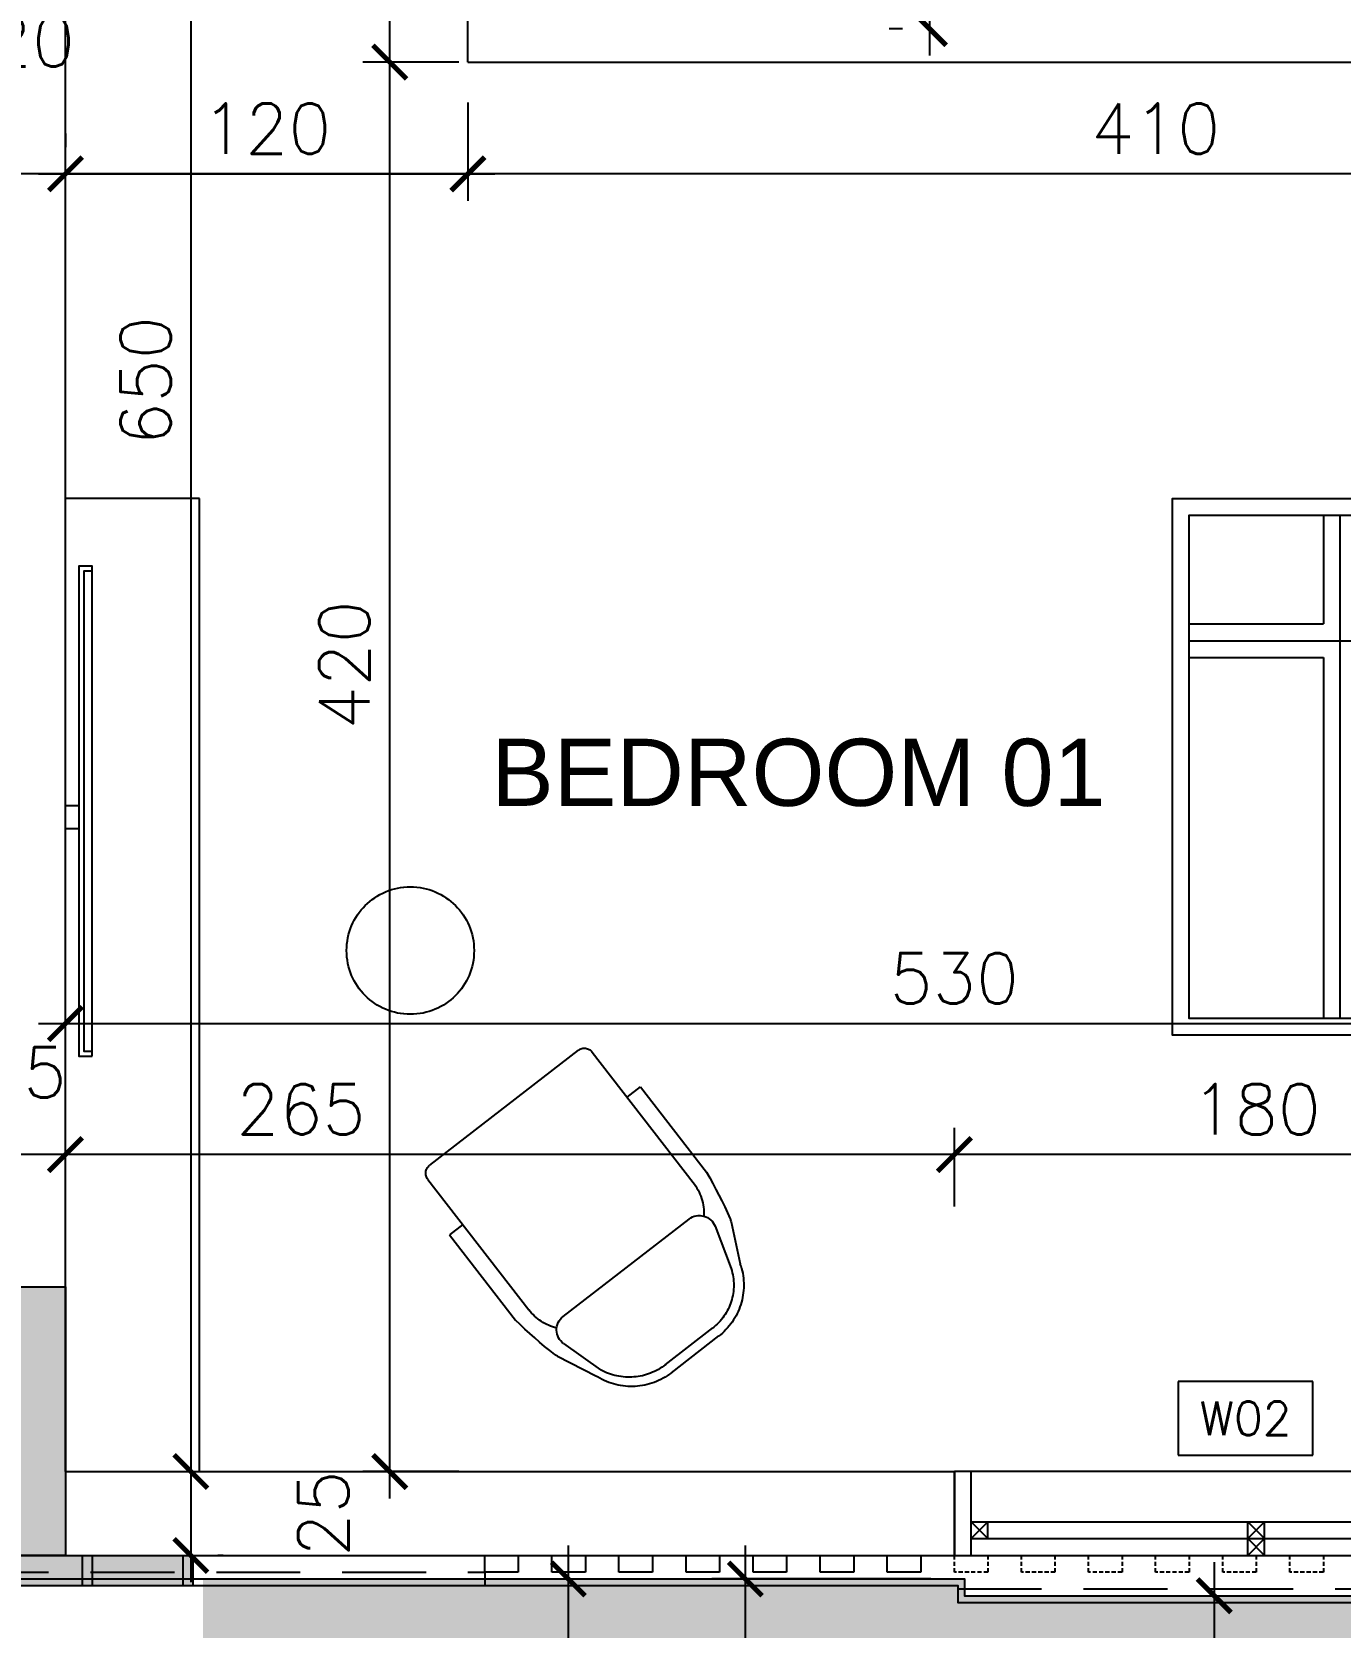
# Model space of a CAD drawing. Header units: centimetres. Extents: x -10658 to 14823, y -5448 to 3597.
# Drawn here: x -868 to -478, y 778.6 to 1254 of the extents above; entities that cross this region are included whole.
import ezdxf
from ezdxf.xclip import XClip

# ---------------------------------------------------------------- set-up
doc = ezdxf.new("R2010")
doc.units = ezdxf.units.CM
doc.header["$LTSCALE"] = 100
doc.header["$MEASUREMENT"] = 0
doc.header["$XCLIPFRAME"] = 0
doc.header["$PDMODE"] = 35
doc.linetypes.add('A0-01 FLOOR PLANS$0$HIDDEN', pattern=[0.375, 0.25, -0.125])
for name, color, linetype in [('A0-01 FLOOR PLANS$0$DIM IN', 1, 'Continuous'), ('A0-01 FLOOR PLANS$0$FURNITURE', 111, 'Continuous'), ('A0-01 FLOOR PLANS$0$HATCH', 8, 'Continuous'), ('A0-01 FLOOR PLANS$0$HIDDEN', 8, 'A0-01 FLOOR PLANS$0$HIDDEN'), ('A0-01 FLOOR PLANS$0$HIDDEN -03', 8, 'A0-01 FLOOR PLANS$0$HIDDEN'), ('A0-01 FLOOR PLANS$0$STAIRS', 4, 'Continuous'), ('A0-01 FLOOR PLANS$0$TEXT', 3, 'Continuous'), ('A0-01 FLOOR PLANS$0$TEXT-SCHED', 3, 'Continuous'), ('A0-01 FLOOR PLANS$0$TILE', 252, 'Continuous'), ('A0-01 FLOOR PLANS$0$WALL-01', 7, 'Continuous'), ('A0-01 FLOOR PLANS$0$WINDOW', 1, 'Continuous'), ('DIM IN', 1, 'Continuous'), ('SOURROUNDING$0$KERBSTONE', 11, 'Continuous'), ('XREF GF COL$0$COLUMN', 6, 'Continuous'), ('XREF GF COL$0$COLUMN HATCH', 201, 'Continuous')]:
    doc.layers.add(name, color=color, linetype=linetype)
doc.styles.add('A0-01 FLOOR PLANS$0$22', font='romans.shx')
doc.styles.add('A0-01 FLOOR PLANS$0$A0-01 GROUND FLOOR PLAN - For Entry modification$0$ROMANS', font='romans')
doc.styles.add('A0-01 FLOOR PLANS$0$ART-PS-1', font='arial.ttf', dxfattribs={"height": 20})
doc.styles.add('ROMANS', font='romans')
doc.dimstyles.new('A0-01 FLOOR PLANS$0$100', dxfattribs={"dimtxt": 15, "dimasz": 10, "dimexe": 8, "dimexo": 12, "dimgap": 6, "dimtad": 1, "dimdec": 0, "dimzin": 0, "dimdsep": 46, "dimtxsty": 'A0-01 FLOOR PLANS$0$22', "dimblk": 'A0-01 FLOOR PLANS$0$_ARCHTICK', "dimcen": 30, "dimdle": 8, "dimclrd": 1, "dimclre": 1, "dimclrt": 2, "dimadec": 0, "dimazin": 0, "dimtfac": 1, "dimtdec": 0, "dimtmove": 2, "dimatfit": 3, "dimldrblk": 'A0-01 FLOOR PLANS$0$_OBLIQUE', "dimfxl": 100, "dimtolj": 1, "dimtzin": 0, "dimarcsym": 0})
doc.dimstyles.new('A0-01 FLOOR PLANS$0$A0-01 GROUND FLOOR PLAN - For Entry modification$0$text', dxfattribs={"dimtxt": 18, "dimasz": 10, "dimexe": 10, "dimexo": 10, "dimgap": -6, "dimtad": 1, "dimtih": 1, "dimtoh": 1, "dimdec": 0, "dimdsep": 46, "dimtxsty": 'A0-01 FLOOR PLANS$0$A0-01 GROUND FLOOR PLAN - For Entry modification$0$ROMANS', "dimblk1": 'A0-01 FLOOR PLANS$0$A0-01 GROUND FLOOR PLAN - For Entry modification$0$_ARCHTICK', "dimblk2": 'A0-01 FLOOR PLANS$0$A0-01 GROUND FLOOR PLAN - For Entry modification$0$_ARCHTICK', "dimsah": 1, "dimcen": 25, "dimdle": 10, "dimse1": 1, "dimse2": 1, "dimsd1": 1, "dimsd2": 1, "dimclrd": 1, "dimclre": 1, "dimclrt": 2, "dimadec": 0, "dimazin": 0, "dimtfac": 1, "dimtdec": 0, "dimtmove": 2, "dimatfit": 3, "dimldrblk": 'A0-01 FLOOR PLANS$0$A0-01 GROUND FLOOR PLAN - For Entry modification$0$_ARCHTICK', "dimfxl": 1, "dimtolj": 1, "dimtzin": 0, "dimarcsym": 0})
doc.dimstyles.new('AS-17-100', dxfattribs={"dimtxt": 17, "dimasz": 10, "dimexe": 10, "dimexo": 10, "dimgap": 6, "dimtad": 1, "dimtoh": 1, "dimdec": 0, "dimdsep": 46, "dimtxsty": 'ROMANS', "dimblk1": 'ARCHTICK', "dimblk2": 'ARCHTICK', "dimsah": 1, "dimcen": 25, "dimdle": 10, "dimclrd": 1, "dimclre": 1, "dimclrt": 2, "dimadec": 0, "dimazin": 0, "dimtfac": 1, "dimtdec": 0, "dimtofl": 0, "dimtmove": 2, "dimatfit": 3, "dimldrblk": 'ARCHTICK', "dimfxl": 1, "dimtolj": 1, "dimtzin": 0, "dimarcsym": 0})

# ---------------------------------------------------------------- blocks, each defined once
blk = doc.blocks.new('_ARCHTICK')
at = {"color": 0, "linetype": 'ByBlock', "const_width": 0.15}
blk.add_lwpolyline([(-0.5, -0.5), (0.5, 0.5)], dxfattribs=at)
blk = doc.blocks.new('*D54')
at = {"layer": 'Defpoints', "color": 0, "transparency": 16777216}
for p in [(-590, 788), (-700.64, 0), (-515.54, 0)]:
    blk.add_point(p, dxfattribs=at)
at = {"layer": 'DIM IN', "color": 1, "lineweight": -2, "transparency": 16777216}
for p, q in [((-515.54, 798), (-515.54, -10)), ((-580, 788), (-505.54, 788)), ((-690.64, 0), (-505.54, 0))]:
    blk.add_line(p, q, dxfattribs=at)
at = {"layer": 'DIM IN', "color": 1, "lineweight": -2, "transparency": 16777216, "xscale": 10, "yscale": 10, "zscale": 10}
for p, rotation in [((-515.54, 788), 90), ((-515.54, 0), 270)]:
    blk.add_blockref('_ARCHTICK', p, dxfattribs=dict(at, rotation=rotation))
at = {"layer": 'DIM IN', "color": 2, "transparency": 16777216, "insert": (-525.54, 394), "char_height": 16, "attachment_point": 5, "rotation": 90, "style": 'ROMANS'}
blk.add_mtext('\\A1;788', dxfattribs=at)
blk = doc.blocks.new('*D58')
at = {"layer": 'Defpoints', "color": 0, "transparency": 16777216}
for p in [(-713.19, 793), (-713.19, 668), (-708.09, 668)]:
    blk.add_point(p, dxfattribs=at)
at = {"layer": 'DIM IN', "color": 1, "lineweight": -2, "transparency": 16777216}
for p, q in [((-708.09, 803), (-708.09, 658)), ((-703.19, 793), (-698.09, 793)), ((-703.19, 668), (-698.09, 668))]:
    blk.add_line(p, q, dxfattribs=at)
at = {"layer": 'DIM IN', "color": 1, "lineweight": -2, "transparency": 16777216, "xscale": 10, "yscale": 10, "zscale": 10}
for p, rotation in [((-708.09, 793), 90), ((-708.09, 668), 270)]:
    blk.add_blockref('_ARCHTICK', p, dxfattribs=dict(at, rotation=rotation))
at = {"layer": 'DIM IN', "color": 2, "transparency": 16777216, "insert": (-718.09, 730.5), "char_height": 16, "attachment_point": 5, "rotation": 90, "style": 'ROMANS'}
blk.add_mtext('\\A1;125', dxfattribs=at)
blk = doc.blocks.new('*D71')
at = {"layer": 'Defpoints', "color": 0, "transparency": 16777216}
for p in [(-590, 793), (-655.32, 0), (-598.09, 0)]:
    blk.add_point(p, dxfattribs=at)
at = {"layer": 'DIM IN', "color": 1, "lineweight": -2, "transparency": 16777216}
for p, q in [((-655.32, 803), (-655.32, -10)), ((-600, 793), (-665.32, 793)), ((-608.09, 0), (-665.32, 0))]:
    blk.add_line(p, q, dxfattribs=at)
at = {"layer": 'DIM IN', "color": 1, "lineweight": -2, "transparency": 16777216, "xscale": 10, "yscale": 10, "zscale": 10}
for p, rotation in [((-655.32, 793), 90), ((-655.32, 0), 270)]:
    blk.add_blockref('_ARCHTICK', p, dxfattribs=dict(at, rotation=rotation))
at = {"layer": 'DIM IN', "color": 2, "transparency": 16777216, "insert": (-665.32, 396.5), "char_height": 16, "attachment_point": 5, "rotation": 90, "style": 'ROMANS'}
blk.add_mtext('\\A1;793', dxfattribs=at)
blk = doc.blocks.new('SOURROUNDING')
at = {"layer": 'SOURROUNDING$0$KERBSTONE', "lineweight": 13}
h = blk.add_hatch(dxfattribs=at)
h.set_pattern_fill('AR-HBONE', color=252, scale=5, angle=90)
h.paths.add_polyline_path([(-175, 1001.39), (-180.24, 999.4), (-175, 1003.26), (-175, 1910.07), (-189.19, 1904.68), (-175, 1915.15), (-175, 1965.25), (-177.79, 1965.57), (-175, 1966.16), (-175, 2515.31), (-190.95, 2509.26), (-175, 2521.02), (-175, 2569.63), (-179.55, 2570.15), (-175, 2571.11), (-175, 2808), (-890, 2808), (-890, 3028), (-1810, 3028), (-1810, 2511.19), (-1925, 2511.19), (-1925, 1979.72), (-1810, 1979.72), (-1810, 775), (-3028, 775), (-3028, 650), (-2728, 650), (-2448, 650), (-2428, 650), (-1382.07, 650), (-1382.07, 25), (-1257.59, 25), (-1257.07, 25), (-857.07, 25), (-732.07, 25), (-732.07, 668), (-175, 668)])
h.paths.add_polyline_path([(-1685, 828), (-1685, 2129.72), (-1770, 2129.72), (-1770, 2361.19), (-1685, 2361.19), (-1685, 2748), (-1220, 2748), (-1220, 2683), (-890, 2683), (-300, 2683), (-300, 788), (-590, 788), (-590, 793), (-817, 793), (-817, 713), (-1286.12, 713), (-1287.5, 828)], flags=16)
h.paths.add_polyline_path([(-1798.23, 1621.66), (-1726.11, 1621.66), (-1726.11, 1641.16), (-1798.23, 1641.16)], flags=16)
h.paths.add_polyline_path([(-1563.97, 2964.65), (-999.2, 2964.65), (-999.2, 3018.34), (-1563.97, 3018.34)], flags=16)
at = {"color": 6}
blk.add_lwpolyline([(-300, 2683), (-890, 2683), (-890, 2683), (-1220, 2683), (-1220, 2748), (-1685, 2748), (-1685, 828), (-890, 828), (-890, 793), (-590, 793), (-590, 788), (-300, 788)], close=True, dxfattribs=at)
blk = doc.blocks.new('XREF GF COL')
at = {"layer": 'XREF GF COL$0$COLUMN HATCH'}
blk.add_hatch(color=256, dxfattribs=at).paths.add_polyline_path([(-11269.7, 843), (-11294.7, 843), (-11294.7, 763), (-11269.7, 763)])
at = {"layer": 'XREF GF COL$0$COLUMN'}
blk.add_lwpolyline([(-11294.7, 843), (-11269.7, 843), (-11269.7, 763), (-11294.7, 763)], close=True, dxfattribs=at)
blk = doc.blocks.new('A0-01 FLOOR PLANS$0$Fur_Bed_200x160_01')
for p, q in [((-68.91, -3.34), (-58.12, -11.81)), ((-68.91, -3.34), (-62.83, -12.93)), ((-4.67, -3.34), (-17.88, -10.68)), ((-4.67, -3.34), (-11.07, -13.05)), ((4.67, -3.34), (11.07, -13.05)), ((4.67, -3.34), (17.88, -10.68)), ((68.91, -3.34), (58.12, -11.81)), ((68.91, -3.34), (62.83, -12.93)), ((-71.79, -42.65), (-65.95, -35.73)), ((-71.79, -42.65), (-61.28, -36.25)), ((-4.67, -42.65), (-18.75, -34.35)), ((4.67, -42.65), (18.75, -34.35)), ((71.79, -42.65), (61.28, -36.25)), ((71.79, -42.65), (65.95, -35.73)), ((75, -54.06), (32.12, -54.06)), ((32.59, -145), (32.59, -54.06)), ((37.59, -195), (37.59, -54.06)), ((42.59, -145), (42.59, -54.06)), ((32.59, -145), (-75, -145)), ((75, -145), (42.59, -145)), ((-75, -150), (75, -150)), ((32.59, -155), (-75, -155)), ((32.59, -195), (32.59, -155)), ((75, -155), (42.59, -155)), ((42.59, -195), (42.59, -155))]:
    blk.add_line(p, q)
blk.add_lwpolyline([(-80, 0), (-80, -200), (80, -200), (80, 0)], close=True)
blk.add_lwpolyline([(-75, 0), (-75, -195), (75, -195), (75, 0)])
for points in [[(-71.79, -42.65, 0.175461), (-68.91, -3.34)], [(-68.91, -3.34, 0.059544), (-4.67, -3.34)], [(-4.67, -42.65, -0.248743), (-4.67, -3.34)], [(68.91, -3.34, -0.059544), (4.67, -3.34)], [(4.67, -42.65, 0.248743), (4.67, -3.34)], [(71.79, -42.65, -0.175461), (68.91, -3.34)], [(-71.79, -42.65, -0.069628), (-4.67, -42.65)], [(71.79, -42.65, 0.069628), (4.67, -42.65)], [(75, -49.06), (31.73, -49.06, 0.27978), (-43.93, -109.32, 0.210515), (-75, -70.38)]]:
    blk.add_lwpolyline(points, format="xyb")
for centre, radius, start, end in [((44.13, -388.98), 340.14, 92.0894, 110.5014), ((46.89, -148.7), 95.79, 98.8752, 160.4252), ((-122.14, -145.92), 84.06, 20.4105, 55.8901)]:
    blk.add_arc(centre, radius, start, end)
blk = doc.blocks.new('A0-01 FLOOR PLANS$0$A$C09b082d8')
at = {"layer": 'A0-01 FLOOR PLANS$0$FURNITURE'}
blk.add_lwpolyline([(71.23, 8), (-74.77, 8), (-74.77, 4), (71.23, 4)], close=True, dxfattribs=at)
for points in [[(-73.27, 8), (-73.27, 5.5), (69.73, 5.5), (69.73, 8)], [(3.5, 4), (3.5, 0), (-3.5, 0), (-3.5, 4)]]:
    blk.add_lwpolyline(points, dxfattribs=at)
blk = doc.blocks.new('A0-01 FLOOR PLANS$0$Fur_ArmChair_93x72_01')
for p, q in [((-8.87, 0), (9.06, 0.01)), ((-8.87, -3), (9.06, -2.99)), ((-32.72, -24.67), (-27.25, -13.09)), ((-28.95, -26.54), (-25.04, -13.64)), ((28.14, -26.54), (24.23, -13.64)), ((32.72, -24.66), (27.25, -13.08)), ((-24.16, -33), (23.35, -32.99)), ((-36, -73), (-36, -40.86)), ((-31, -90), (-31, -40.86)), ((31, -89.99), (31, -40.85)), ((36, -72.99), (36, -40.85)), ((-31, -73), (-36, -73)), ((31, -72.99), (36, -72.99)), ((28, -92.99), (-28, -93))]:
    blk.add_line(p, q)
for centre, radius, start, end in [((-8.97, -19.28), 19.28, 89.7223, 159.3789), ((8.97, -19.27), 19.28, 20.6212, 90.2777), ((-8.87, -20.59), 17.6, 89.3962, 156.7447), ((8.97, -19.25), 16.26, 20.1763, 90.3363), ((-31.77, -10.96), 5, 334.7019, 342.1666), ((31.77, -10.95), 5, 197.8334, 205.2981), ((98.01, -58.86), 135.21, 165.7449, 172.3494), ((-28.2, -26.8), 5, 154.7019, 165.7488), ((-24.16, -28), 5, 163.0927, 269.9745), ((23.35, -27.99), 5, 270, 16.8584), ((28.2, -26.8), 5, 14.2512, 25.2981), ((-98.01, -58.85), 135.22, 7.6506, 14.2512), ((-16, -40.86), 15, 141.4228, 180), ((15.57, -40.92), 15.43, 0.2537, 40.1308), ((-28, -90), 3, 180, 270), ((28, -89.99), 3, 270, 0)]:
    blk.add_arc(centre, radius, start, end)
blk = doc.blocks.new('*D338')
at = {"layer": 'A0-01 FLOOR PLANS$0$TEXT-SCHED', "color": 1, "lineweight": -2, "transparency": 16777216}
for p, q in [((-588.15, 814.88), (-628.24, 814.88)), ((-628.24, 814.88), (-628.24, 792.88)), ((-588.15, 792.88), (-588.15, 814.88)), ((-628.24, 792.88), (-588.15, 792.88))]:
    blk.add_line(p, q, dxfattribs=at)
at = {"layer": 'Defpoints', "color": 0, "transparency": 16777216}
blk.add_point((-608.2, 803.88), dxfattribs=at)
blk.add_point((-608.2, 803.88), dxfattribs=at)
blk.add_point((-608.2, 803.88), dxfattribs=at)
at = {"layer": 'A0-01 FLOOR PLANS$0$TEXT-SCHED', "color": 2, "transparency": 16777216, "insert": (-608.2, 803.88), "char_height": 8, "width": 47.1429, "attachment_point": 5, "style": 'A0-01 FLOOR PLANS$0$A0-01 GROUND FLOOR PLAN - For Entry modification$0$ROMANS'}
blk.add_mtext('\\A1;{\\H1.25x;W02}', dxfattribs=at)
blk = doc.blocks.new('A0-01 FLOOR PLANS$0$A0-01 GROUND FLOOR PLAN - For Entry modification$0$_ARCHTICK')
at = {"color": 0, "linetype": 'ByBlock', "const_width": 0.15}
blk.add_lwpolyline([(-0.5, -0.5), (0.5, 0.5)], dxfattribs=at)
blk = doc.blocks.new('A0-01 FLOOR PLANS$0$_ARCHTICK')
at = {"color": 0, "linetype": 'ByBlock', "const_width": 0.15}
blk.add_lwpolyline([(-0.5, -0.5), (0.5, 0.5)], dxfattribs=at)
blk = doc.blocks.new('*D355')
at = {"layer": 'A0-01 FLOOR PLANS$0$DIM IN', "color": 1, "lineweight": -2, "transparency": 16777216}
for p, q in [((-960, 891.94), (-960, 929.48)), ((-430, 891.94), (-430, 929.48)), ((-968, 921.48), (-422, 921.48))]:
    blk.add_line(p, q, dxfattribs=at)
at = {"layer": 'Defpoints', "color": 0, "transparency": 16777216}
for p in [(-430, 921.48), (-960, 879.94), (-430, 879.94)]:
    blk.add_point(p, dxfattribs=at)
at = {"layer": 'A0-01 FLOOR PLANS$0$DIM IN', "color": 1, "lineweight": -2, "transparency": 16777216, "xscale": 10, "yscale": 10, "zscale": 10, "rotation": 180}
blk.add_blockref('A0-01 FLOOR PLANS$0$_ARCHTICK', (-960, 921.48), dxfattribs=at)
at = {"layer": 'A0-01 FLOOR PLANS$0$DIM IN', "color": 1, "lineweight": -2, "transparency": 16777216, "xscale": 10, "yscale": 10, "zscale": 10}
blk.add_blockref('A0-01 FLOOR PLANS$0$_ARCHTICK', (-430, 921.48), dxfattribs=at)
at = {"layer": 'A0-01 FLOOR PLANS$0$DIM IN', "color": 2, "transparency": 16777216, "insert": (-695, 934.98), "char_height": 15, "attachment_point": 5, "style": 'A0-01 FLOOR PLANS$0$22'}
blk.add_mtext('\\A1;530', dxfattribs=at)
blk = doc.blocks.new('A0-01 FLOOR PLANS$0$_OBLIQUE')
at = {"color": 0, "linetype": 'ByBlock'}
blk.add_line((-0.5, -0.5), (0.5, 0.5), dxfattribs=at)
blk = doc.blocks.new('*D356')
at = {"layer": 'A0-01 FLOOR PLANS$0$DIM IN', "color": 1, "lineweight": -2, "transparency": 16777216}
for p, q in [((-863.32, 780), (-863.32, 1216)), ((-842.76, 1208), (-871.32, 1208)), ((-842.76, 788), (-871.32, 788))]:
    blk.add_line(p, q, dxfattribs=at)
at = {"layer": 'Defpoints', "color": 0, "transparency": 16777216}
for p in [(-863.32, 1208), (-830.76, 1208), (-830.76, 788)]:
    blk.add_point(p, dxfattribs=at)
at = {"layer": 'A0-01 FLOOR PLANS$0$DIM IN', "color": 1, "lineweight": -2, "transparency": 16777216, "xscale": 10, "yscale": 10, "zscale": 10}
for p, rotation in [((-863.32, 1208), 90), ((-863.32, 788), 270)]:
    blk.add_blockref('A0-01 FLOOR PLANS$0$_ARCHTICK', p, dxfattribs=dict(at, rotation=rotation))
at = {"layer": 'A0-01 FLOOR PLANS$0$DIM IN', "color": 2, "transparency": 16777216, "insert": (-876.82, 1028.35), "char_height": 15, "attachment_point": 5, "rotation": 90, "style": 'A0-01 FLOOR PLANS$0$22'}
blk.add_mtext('\\A1;420', dxfattribs=at)
blk = doc.blocks.new('*D357')
at = {"layer": 'A0-01 FLOOR PLANS$0$DIM IN', "color": 1, "lineweight": -2, "transparency": 16777216}
for p, q in [((-840, 1196), (-840, 1166.7)), ((-430, 1196), (-430, 1166.7)), ((-422, 1174.7), (-848, 1174.7))]:
    blk.add_line(p, q, dxfattribs=at)
at = {"layer": 'Defpoints', "color": 0, "transparency": 16777216}
for p in [(-840, 1208), (-430, 1208), (-840, 1174.7)]:
    blk.add_point(p, dxfattribs=at)
at = {"layer": 'A0-01 FLOOR PLANS$0$DIM IN', "color": 1, "lineweight": -2, "transparency": 16777216, "xscale": 10, "yscale": 10, "zscale": 10, "rotation": 180}
blk.add_blockref('A0-01 FLOOR PLANS$0$_ARCHTICK', (-840, 1174.7), dxfattribs=at)
at = {"layer": 'A0-01 FLOOR PLANS$0$DIM IN', "color": 1, "lineweight": -2, "transparency": 16777216, "xscale": 10, "yscale": 10, "zscale": 10}
blk.add_blockref('A0-01 FLOOR PLANS$0$_ARCHTICK', (-430, 1174.7), dxfattribs=at)
at = {"layer": 'A0-01 FLOOR PLANS$0$DIM IN', "color": 2, "transparency": 16777216, "insert": (-635, 1188.2), "char_height": 15, "attachment_point": 5, "style": 'A0-01 FLOOR PLANS$0$22'}
blk.add_mtext('\\A1;410', dxfattribs=at)
blk = doc.blocks.new('*D358')
at = {"layer": 'A0-01 FLOOR PLANS$0$DIM IN', "color": 1, "lineweight": -2, "transparency": 16777216}
for p, q in [((-840, 1196), (-840, 1166.7)), ((-960, 1186.7), (-960, 1182.7)), ((-832, 1174.7), (-968, 1174.7))]:
    blk.add_line(p, q, dxfattribs=at)
at = {"layer": 'Defpoints', "color": 0, "transparency": 16777216}
for p in [(-840, 1208), (-960, 1174.7), (-960, 1174.7)]:
    blk.add_point(p, dxfattribs=at)
at = {"layer": 'A0-01 FLOOR PLANS$0$DIM IN', "color": 1, "lineweight": -2, "transparency": 16777216, "xscale": 10, "yscale": 10, "zscale": 10, "rotation": 180}
blk.add_blockref('A0-01 FLOOR PLANS$0$_ARCHTICK', (-960, 1174.7), dxfattribs=at)
at = {"layer": 'A0-01 FLOOR PLANS$0$DIM IN', "color": 1, "lineweight": -2, "transparency": 16777216, "xscale": 10, "yscale": 10, "zscale": 10}
blk.add_blockref('A0-01 FLOOR PLANS$0$_ARCHTICK', (-840, 1174.7), dxfattribs=at)
at = {"layer": 'A0-01 FLOOR PLANS$0$DIM IN', "color": 2, "transparency": 16777216, "insert": (-900, 1188.2), "char_height": 15, "attachment_point": 5, "style": 'A0-01 FLOOR PLANS$0$22'}
blk.add_mtext('\\A1;120', dxfattribs=at)
blk = doc.blocks.new('*D302')
at = {"layer": 'A0-01 FLOOR PLANS$0$DIM IN', "color": 1, "lineweight": -2, "transparency": 16777216}
for p, q in [((-840, 1196), (-840, 1166.7)), ((-960, 1186.7), (-960, 1182.7)), ((-968, 1174.7), (-832, 1174.7))]:
    blk.add_line(p, q, dxfattribs=at)
at = {"layer": 'Defpoints', "color": 0, "transparency": 16777216}
for p in [(-840, 1208), (-960, 1174.7), (-840, 1174.7)]:
    blk.add_point(p, dxfattribs=at)
at = {"layer": 'A0-01 FLOOR PLANS$0$DIM IN', "color": 1, "lineweight": -2, "transparency": 16777216, "xscale": 10, "yscale": 10, "zscale": 10, "rotation": 180}
blk.add_blockref('A0-01 FLOOR PLANS$0$_ARCHTICK', (-960, 1174.7), dxfattribs=at)
at = {"layer": 'A0-01 FLOOR PLANS$0$DIM IN', "color": 1, "lineweight": -2, "transparency": 16777216, "xscale": 10, "yscale": 10, "zscale": 10}
blk.add_blockref('A0-01 FLOOR PLANS$0$_ARCHTICK', (-840, 1174.7), dxfattribs=at)
at = {"layer": 'A0-01 FLOOR PLANS$0$DIM IN', "color": 2, "transparency": 16777216, "insert": (-900, 1188.2), "char_height": 15, "attachment_point": 5, "style": 'A0-01 FLOOR PLANS$0$22'}
blk.add_mtext('\\A1;120', dxfattribs=at)
blk = doc.blocks.new('*D303')
at = {"layer": 'A0-01 FLOOR PLANS$0$DIM IN', "color": 1, "lineweight": -2, "transparency": 16777216}
for p, q in [((-863.32, 1200), (-863.32, 1286)), ((-852, 1278), (-871.32, 1278)), ((-852, 1208), (-871.32, 1208))]:
    blk.add_line(p, q, dxfattribs=at)
at = {"layer": 'Defpoints', "color": 0, "transparency": 16777216}
for p in [(-863.32, 1278), (-840, 1278), (-840, 1208)]:
    blk.add_point(p, dxfattribs=at)
at = {"layer": 'A0-01 FLOOR PLANS$0$DIM IN', "color": 1, "lineweight": -2, "transparency": 16777216, "xscale": 10, "yscale": 10, "zscale": 10}
for p, rotation in [((-863.32, 1278), 90), ((-863.32, 1208), 270)]:
    blk.add_blockref('A0-01 FLOOR PLANS$0$_ARCHTICK', p, dxfattribs=dict(at, rotation=rotation))
at = {"layer": 'A0-01 FLOOR PLANS$0$DIM IN', "color": 2, "transparency": 16777216, "insert": (-876.82, 1243), "char_height": 15, "attachment_point": 5, "rotation": 90, "style": 'A0-01 FLOOR PLANS$0$22'}
blk.add_mtext('\\A1;70', dxfattribs=at)
blk = doc.blocks.new('*D308')
at = {"layer": 'A0-01 FLOOR PLANS$0$DIM IN', "color": 1, "lineweight": -2, "transparency": 16777216}
for p, q in [((-702.45, 1286), (-702.45, 1210)), ((-714.45, 1278), (-710.45, 1278)), ((-714.45, 1218), (-710.45, 1218))]:
    blk.add_line(p, q, dxfattribs=at)
at = {"layer": 'Defpoints', "color": 0, "transparency": 16777216}
for p in [(-702.45, 1278), (-702.45, 1218), (-702.45, 1218)]:
    blk.add_point(p, dxfattribs=at)
at = {"layer": 'A0-01 FLOOR PLANS$0$DIM IN', "color": 1, "lineweight": -2, "transparency": 16777216, "xscale": 10, "yscale": 10, "zscale": 10}
for p, rotation in [((-702.45, 1278), 90), ((-702.45, 1218), 270)]:
    blk.add_blockref('A0-01 FLOOR PLANS$0$_ARCHTICK', p, dxfattribs=dict(at, rotation=rotation))
at = {"layer": 'A0-01 FLOOR PLANS$0$DIM IN', "color": 2, "transparency": 16777216, "insert": (-715.95, 1248), "char_height": 15, "attachment_point": 5, "rotation": 90, "style": 'A0-01 FLOOR PLANS$0$22'}
blk.add_mtext('\\A1;60', dxfattribs=at)
blk = doc.blocks.new('A0-01 FLOOR PLANS$0$ALW02')
at = {"layer": 'A0-01 FLOOR PLANS$0$WINDOW'}
for p, q in [((-520, 788), (-690, 788)), ((-690, 773), (-520, 773)), ((-690, 768), (-690, 773)), ((-690, 773), (-685, 768)), ((-690, 768), (-685, 773)), ((-685, 768), (-685, 773)), ((-607.5, 768), (-607.5, 773)), ((-607.5, 773), (-602.5, 768)), ((-607.5, 768), (-602.5, 773)), ((-602.5, 768), (-602.5, 773)), ((-690, 768), (-520, 768)), ((-607.5, 763), (-607.5, 768)), ((-602.5, 768), (-607.5, 763)), ((-602.5, 763), (-607.5, 768)), ((-602.5, 763), (-602.5, 768)), ((-525, 763), (-525, 768)), ((-525, 768), (-520, 763)), ((-525, 763), (-520, 768)), ((-520, 763), (-520, 768)), ((-690, 763), (-520, 763))]:
    blk.add_line(p, q, dxfattribs=at)
for points in [[(-690, 763), (-690, 788), (-695, 788), (-695, 763)], [(-515, 763), (-515, 788), (-520, 788), (-520, 763)]]:
    blk.add_lwpolyline(points, close=True, dxfattribs=at)
blk = doc.blocks.new('A0-01 FLOOR PLANS$0$OUTDOOR')
at = {"layer": 'A0-01 FLOOR PLANS$0$STAIRS', "color": 8, "linetype": 'A0-01 FLOOR PLANS$0$HIDDEN'}
for p, q in [((-955, 763), (-955, 711)), ((-925, 763), (-925, 681))]:
    blk.add_line(p, q, dxfattribs=at)
at = {"layer": 'A0-01 FLOOR PLANS$0$STAIRS'}
for p, q in [((-952, 763), (-952, 708)), ((-922, 763), (-922, 678))]:
    blk.add_line(p, q, dxfattribs=at)
blk = doc.blocks.new('*D408')
at = {"layer": 'A0-01 FLOOR PLANS$0$DIM IN', "color": 1, "lineweight": -2, "transparency": 16777216}
for p, q in [((-695, 866.96), (-695, 890.46)), ((-515, 866.96), (-515, 890.46)), ((-507, 882.46), (-703, 882.46))]:
    blk.add_line(p, q, dxfattribs=at)
at = {"layer": 'Defpoints', "color": 0, "transparency": 16777216}
for p in [(-695, 882.46), (-695, 854.96), (-515, 854.96)]:
    blk.add_point(p, dxfattribs=at)
at = {"layer": 'A0-01 FLOOR PLANS$0$DIM IN', "color": 1, "lineweight": -2, "transparency": 16777216, "xscale": 10, "yscale": 10, "zscale": 10, "rotation": 180}
blk.add_blockref('A0-01 FLOOR PLANS$0$_ARCHTICK', (-695, 882.46), dxfattribs=at)
at = {"layer": 'A0-01 FLOOR PLANS$0$DIM IN', "color": 1, "lineweight": -2, "transparency": 16777216, "xscale": 10, "yscale": 10, "zscale": 10}
blk.add_blockref('A0-01 FLOOR PLANS$0$_ARCHTICK', (-515, 882.46), dxfattribs=at)
at = {"layer": 'A0-01 FLOOR PLANS$0$DIM IN', "color": 2, "transparency": 16777216, "insert": (-605, 895.96), "char_height": 15, "attachment_point": 5, "style": 'A0-01 FLOOR PLANS$0$22'}
blk.add_mtext('\\A1;180', dxfattribs=at)
blk = doc.blocks.new('*D409')
at = {"layer": 'A0-01 FLOOR PLANS$0$DIM IN', "color": 1, "lineweight": -2, "transparency": 16777216}
for p, q in [((-960, 866.96), (-960, 890.46)), ((-695, 866.96), (-695, 890.46)), ((-687, 882.46), (-968, 882.46))]:
    blk.add_line(p, q, dxfattribs=at)
at = {"layer": 'Defpoints', "color": 0, "transparency": 16777216}
for p in [(-960, 882.46), (-960, 854.96), (-695, 854.96)]:
    blk.add_point(p, dxfattribs=at)
at = {"layer": 'A0-01 FLOOR PLANS$0$DIM IN', "color": 1, "lineweight": -2, "transparency": 16777216, "xscale": 10, "yscale": 10, "zscale": 10, "rotation": 180}
blk.add_blockref('A0-01 FLOOR PLANS$0$_ARCHTICK', (-960, 882.46), dxfattribs=at)
at = {"layer": 'A0-01 FLOOR PLANS$0$DIM IN', "color": 1, "lineweight": -2, "transparency": 16777216, "xscale": 10, "yscale": 10, "zscale": 10}
blk.add_blockref('A0-01 FLOOR PLANS$0$_ARCHTICK', (-695, 882.46), dxfattribs=at)
at = {"layer": 'A0-01 FLOOR PLANS$0$DIM IN', "color": 2, "transparency": 16777216, "insert": (-889.79, 895.96), "char_height": 15, "attachment_point": 5, "style": 'A0-01 FLOOR PLANS$0$22'}
blk.add_mtext('\\A1;265', dxfattribs=at)
blk = doc.blocks.new('*D410')
at = {"layer": 'A0-01 FLOOR PLANS$0$DIM IN', "color": 1, "lineweight": -2, "transparency": 16777216}
for p, q in [((-985, 894.46), (-985, 890.46)), ((-960, 866.96), (-960, 890.46)), ((-952, 882.46), (-993, 882.46))]:
    blk.add_line(p, q, dxfattribs=at)
at = {"layer": 'Defpoints', "color": 0, "transparency": 16777216}
for p in [(-985, 882.46), (-985, 882.46), (-960, 854.96)]:
    blk.add_point(p, dxfattribs=at)
at = {"layer": 'A0-01 FLOOR PLANS$0$DIM IN', "color": 1, "lineweight": -2, "transparency": 16777216, "xscale": 10, "yscale": 10, "zscale": 10, "rotation": 180}
blk.add_blockref('A0-01 FLOOR PLANS$0$_ARCHTICK', (-985, 882.46), dxfattribs=at)
at = {"layer": 'A0-01 FLOOR PLANS$0$DIM IN', "color": 1, "lineweight": -2, "transparency": 16777216, "xscale": 10, "yscale": 10, "zscale": 10}
blk.add_blockref('A0-01 FLOOR PLANS$0$_ARCHTICK', (-960, 882.46), dxfattribs=at)
at = {"layer": 'A0-01 FLOOR PLANS$0$DIM IN', "color": 2, "transparency": 16777216, "insert": (-972.5, 906.96), "char_height": 15, "attachment_point": 5, "style": 'A0-01 FLOOR PLANS$0$22'}
blk.add_mtext('\\A1;25', dxfattribs=at)
blk = doc.blocks.new('*D412')
at = {"layer": 'A0-01 FLOOR PLANS$0$DIM IN', "color": 1, "lineweight": -2, "transparency": 16777216}
for p, q in [((-980, 1186.7), (-980, 1182.7)), ((-960, 1186.7), (-960, 1182.7)), ((-952, 1174.7), (-988, 1174.7))]:
    blk.add_line(p, q, dxfattribs=at)
at = {"layer": 'Defpoints', "color": 0, "transparency": 16777216}
for p in [(-980, 1174.7), (-980, 1174.7), (-960, 1174.7)]:
    blk.add_point(p, dxfattribs=at)
at = {"layer": 'A0-01 FLOOR PLANS$0$DIM IN', "color": 1, "lineweight": -2, "transparency": 16777216, "xscale": 10, "yscale": 10, "zscale": 10, "rotation": 180}
blk.add_blockref('A0-01 FLOOR PLANS$0$_ARCHTICK', (-980, 1174.7), dxfattribs=at)
at = {"layer": 'A0-01 FLOOR PLANS$0$DIM IN', "color": 1, "lineweight": -2, "transparency": 16777216, "xscale": 10, "yscale": 10, "zscale": 10}
blk.add_blockref('A0-01 FLOOR PLANS$0$_ARCHTICK', (-960, 1174.7), dxfattribs=at)
at = {"layer": 'A0-01 FLOOR PLANS$0$DIM IN', "color": 2, "transparency": 16777216, "insert": (-970, 1214.2), "char_height": 15, "attachment_point": 5, "style": 'A0-01 FLOOR PLANS$0$22'}
blk.add_mtext('\\A1;20', dxfattribs=at)
blk = doc.blocks.new('*D428')
at = {"layer": 'A0-01 FLOOR PLANS$0$DIM IN', "color": 1, "lineweight": -2, "transparency": 16777216}
for p, q in [((-922.61, 1446), (-922.61, 780)), ((-943, 1438), (-914.61, 1438)), ((-915.89, 788), (-914.61, 788))]:
    blk.add_line(p, q, dxfattribs=at)
at = {"layer": 'Defpoints', "color": 0, "transparency": 16777216}
for p in [(-955, 1438), (-927.89, 788), (-922.61, 788)]:
    blk.add_point(p, dxfattribs=at)
at = {"layer": 'A0-01 FLOOR PLANS$0$DIM IN', "color": 1, "lineweight": -2, "transparency": 16777216, "xscale": 10, "yscale": 10, "zscale": 10}
for p, rotation in [((-922.61, 1438), 90), ((-922.61, 788), 270)]:
    blk.add_blockref('A0-01 FLOOR PLANS$0$_ARCHTICK', p, dxfattribs=dict(at, rotation=rotation))
at = {"layer": 'A0-01 FLOOR PLANS$0$DIM IN', "color": 2, "transparency": 16777216, "insert": (-936.11, 1113), "char_height": 15, "attachment_point": 5, "rotation": 90, "style": 'A0-01 FLOOR PLANS$0$22'}
blk.add_mtext('\\A1;650', dxfattribs=at)
blk = doc.blocks.new('*D429')
at = {"layer": 'A0-01 FLOOR PLANS$0$DIM IN', "color": 1, "lineweight": -2, "transparency": 16777216}
for p, q in [((-922.61, 796), (-922.61, 755)), ((-915.89, 788), (-914.61, 788)), ((-913, 763), (-914.61, 763))]:
    blk.add_line(p, q, dxfattribs=at)
at = {"layer": 'Defpoints', "color": 0, "transparency": 16777216}
for p in [(-927.89, 788), (-925, 763), (-922.61, 763)]:
    blk.add_point(p, dxfattribs=at)
at = {"layer": 'A0-01 FLOOR PLANS$0$DIM IN', "color": 1, "lineweight": -2, "transparency": 16777216, "xscale": 10, "yscale": 10, "zscale": 10}
for p, rotation in [((-922.61, 788), 90), ((-922.61, 763), 270)]:
    blk.add_blockref('A0-01 FLOOR PLANS$0$_ARCHTICK', p, dxfattribs=dict(at, rotation=rotation))
at = {"layer": 'A0-01 FLOOR PLANS$0$DIM IN', "color": 2, "transparency": 16777216, "insert": (-883.11, 775.5), "char_height": 15, "attachment_point": 5, "rotation": 90, "style": 'A0-01 FLOOR PLANS$0$22'}
blk.add_mtext('\\A1;25', dxfattribs=at)
blk = doc.blocks.new('A0-01 FLOOR PLANS')
at = {"layer": 'A0-01 FLOOR PLANS$0$HATCH'}
h = blk.add_hatch(dxfattribs=at)
h.set_pattern_fill('DOTS', color=8, scale=50)
h.paths.add_polyline_path([(-1391.12, 803), (-985, 803), (-985, 763), (-922, 763), (-922, 678), (-1391.12, 678)])
at = {"layer": 'A0-01 FLOOR PLANS$0$FURNITURE'}
for p, q in [((-920, 1078), (-960, 1078)), ((-920, 788), (-920, 1078))]:
    blk.add_line(p, q, dxfattribs=at)
blk.add_circle((-857.18, 943.25), 19, dxfattribs=at)
at = {"layer": 'A0-01 FLOOR PLANS$0$HIDDEN'}
for points in [[(-835, 763), (-825, 763), (-825, 758), (-835, 758)], [(-815, 763), (-805, 763), (-805, 758), (-815, 758)], [(-795, 763), (-785, 763), (-785, 758), (-795, 758)], [(-775, 763), (-765, 763), (-765, 758), (-775, 758)], [(-755, 763), (-745, 763), (-745, 758), (-755, 758)], [(-735, 763), (-725, 763), (-725, 758), (-735, 758)], [(-715, 763), (-705, 763), (-705, 758), (-715, 758)]]:
    blk.add_lwpolyline(points, close=True, dxfattribs=at)
at = {"layer": 'A0-01 FLOOR PLANS$0$HIDDEN', "color": 8, "linetype": 'A0-01 FLOOR PLANS$0$HIDDEN', "ltscale": 0.05}
for points in [[(-695, 763), (-685, 763), (-685, 758), (-695, 758)], [(-675, 763), (-665, 763), (-665, 758), (-675, 758)], [(-655, 763), (-645, 763), (-645, 758), (-655, 758)], [(-635, 763), (-625, 763), (-625, 758), (-635, 758)], [(-615, 763), (-605, 763), (-605, 758), (-615, 758)], [(-595, 763), (-585, 763), (-585, 758), (-595, 758)]]:
    blk.add_lwpolyline(points, close=True, dxfattribs=at)
at = {"layer": 'A0-01 FLOOR PLANS$0$HIDDEN -03'}
for p, q in [((-990, 758), (-835, 758)), ((-835, 758), (-835, 753)), ((-835, 753), (-400, 753))]:
    blk.add_line(p, q, dxfattribs=at)
at = {"layer": 'A0-01 FLOOR PLANS$0$WALL-01'}
for p, q in [((-960, 788), (-960, 1438)), ((-840, 1208), (-840, 1278)), ((-840, 1208), (-430, 1208)), ((-960, 788), (-695, 788)), ((-695, 763), (-695, 788)), ((-985, 763), (-695, 763))]:
    blk.add_line(p, q, dxfattribs=at)
at = {"layer": 'A0-01 FLOOR PLANS$0$FURNITURE'}
for name, p, xscale, rotation in [('A0-01 FLOOR PLANS$0$Fur_Bed_200x160_01', (-430, 998), -1, 270), ('A0-01 FLOOR PLANS$0$Fur_ArmChair_93x72_01', (-772.34, 822.87), -0.9999999999999958, 217.7577013101007)]:
    blk.add_blockref(name, p, dxfattribs=dict(at, xscale=xscale, rotation=rotation))
at = {"layer": 'A0-01 FLOOR PLANS$0$STAIRS'}
blk.add_blockref('A0-01 FLOOR PLANS$0$OUTDOOR', (0, 0), dxfattribs=at)
at = {"layer": 'A0-01 FLOOR PLANS$0$TILE', "rotation": 270}
blk.add_blockref('A0-01 FLOOR PLANS$0$A$C09b082d8', (-960, 983), dxfattribs=at)
at = {"layer": 'A0-01 FLOOR PLANS$0$WINDOW'}
for name, p in [('XREF GF COL', (10309.7, 0)), ('A0-01 FLOOR PLANS$0$ALW02', (0, 0))]:
    blk.add_blockref(name, p, dxfattribs=at)
at = {"layer": 'A0-01 FLOOR PLANS$0$TEXT', "style": 'A0-01 FLOOR PLANS$0$ART-PS-1'}
blk.add_text('BEDROOM 01', height=20, dxfattribs=at).set_placement((-833.07, 986.36))
at = {"layer": 'A0-01 FLOOR PLANS$0$DIM IN'}
for base, p1, p2, picture, middle in [((-922.61, 788), (-955, 1438), (-927.89, 788), '*D428', (-936.11, 1113)), ((-863.32, 1278), (-840, 1208), (-840, 1278), '*D303', (-876.82, 1243)), ((-702.45, 1218), (-702.45, 1278), (-702.45, 1218), '*D308', (-715.95, 1248)), ((-922.61, 763), (-927.89, 788), (-925, 763), '*D429', (-883.11, 775.5))]:
    dim = blk.add_linear_dim(base=base, p1=p1, p2=p2, angle=90, dimstyle='A0-01 FLOOR PLANS$0$100', override={"dimfxl": 0.075}, dxfattribs=at)
    dim.commit()
    dim.dimension.update_dxf_attribs({"geometry": picture, "text_midpoint": middle})
for base, p1, p2, picture, middle in [((-980, 1174.7), (-960, 1174.7), (-980, 1174.7), '*D412', (-970, 1214.2)), ((-960, 1174.7), (-840, 1208), (-960, 1174.7), '*D358', (-900, 1188.2)), ((-840, 1174.7), (-960, 1174.7), (-840, 1208), '*D302', (-900, 1188.2)), ((-840, 1174.7), (-430, 1208), (-840, 1208), '*D357', (-635, 1188.2)), ((-430, 921.48), (-960, 879.94), (-430, 879.94), '*D355', (-695, 934.98)), ((-985, 882.46), (-960, 854.96), (-985, 882.46), '*D410', (-972.5, 906.96)), ((-695, 882.46), (-515, 854.96), (-695, 854.96), '*D408', (-605, 895.96))]:
    dim = blk.add_linear_dim(base=base, p1=p1, p2=p2, dimstyle='A0-01 FLOOR PLANS$0$100', override={"dimfxl": 0.075}, dxfattribs=at)
    dim.commit()
    dim.dimension.update_dxf_attribs({"geometry": picture, "text_midpoint": middle})
dim = blk.add_linear_dim(base=(-863.32, 1208), p1=(-830.76, 788), p2=(-830.76, 1208), angle=90, dimstyle='A0-01 FLOOR PLANS$0$100', override={"dimfxl": 0.075}, dxfattribs=at)
dim.commit()
dim.dimension.update_dxf_attribs({"geometry": '*D356', "text_midpoint": (-876.82, 1028.35), "dimtype": 128})
dim = blk.add_linear_dim(base=(-960, 882.46), p1=(-695, 854.96), p2=(-960, 854.96), dimstyle='A0-01 FLOOR PLANS$0$100', override={"dimfxl": 0.075}, dxfattribs=at)
dim.commit()
dim.dimension.update_dxf_attribs({"geometry": '*D409', "text_midpoint": (-889.79, 895.96), "dimtype": 128})
at = {"layer": 'A0-01 FLOOR PLANS$0$TEXT-SCHED'}
dim = blk.add_linear_dim(base=(-608.2, 803.88), p1=(-608.2, 803.88), p2=(-608.2, 803.88), text='{\\H1.25x;W02}', dimstyle='A0-01 FLOOR PLANS$0$A0-01 GROUND FLOOR PLAN - For Entry modification$0$text', override={"dimtxt": 8, "dimgap": -6, "dimclrt": 2}, dxfattribs=at)
dim.commit()
dim.dimension.update_dxf_attribs({"geometry": '*D338', "text_midpoint": (-608.2, 803.88), "dimtype": 128})

msp = doc.modelspace()

# ---------------------------------------------------------------- linework, layer by layer
at = {"color": 6}
msp.add_lwpolyline([(-298, 2685), (-892, 2685), (-892, 2682), (-1218, 2682), (-1218, 2750), (-1687, 2750), (-1687, 826), (-892, 826), (-892, 791), (-592, 791), (-592, 786), (-298, 786)], close=True, dxfattribs=at)

# ---------------------------------------------------------------- block references
msp.add_blockref('SOURROUNDING', (0, 0))
ref = msp.add_blockref('A0-01 FLOOR PLANS', (102, 37))
XClip(ref).set_block_clipping_path([(-400, 2648), (-994, 2648), (-994, 2645), (-1320, 2645), (-1320, 2713), (-1789, 2713), (-1789, 789), (-994, 789), (-994, 754), (-694, 754), (-694, 749), (-400, 749)])

# ---------------------------------------------------------------- dimensions: what is measured, and where the dimension line sits
at = {"layer": 'DIM IN'}
for base, p1, p2, picture, middle in [((-708.09, 668), (-713.19, 793), (-713.19, 668), '*D58', (-718.09, 730.5)), ((-655.32, 0), (-590, 793), (-598.09, 0), '*D71', (-665.32, 396.5)), ((-515.54, 0), (-590, 788), (-700.64, 0), '*D54', (-525.54, 394))]:
    dim = msp.add_linear_dim(base=base, p1=p1, p2=p2, angle=90, dimstyle='AS-17-100', override={"dimtxt": 16, "dimgap": 2}, dxfattribs=at)
    dim.commit()
    dim.dimension.update_dxf_attribs({"geometry": picture, "text_midpoint": middle})

doc.saveas('drawing.dxf')
